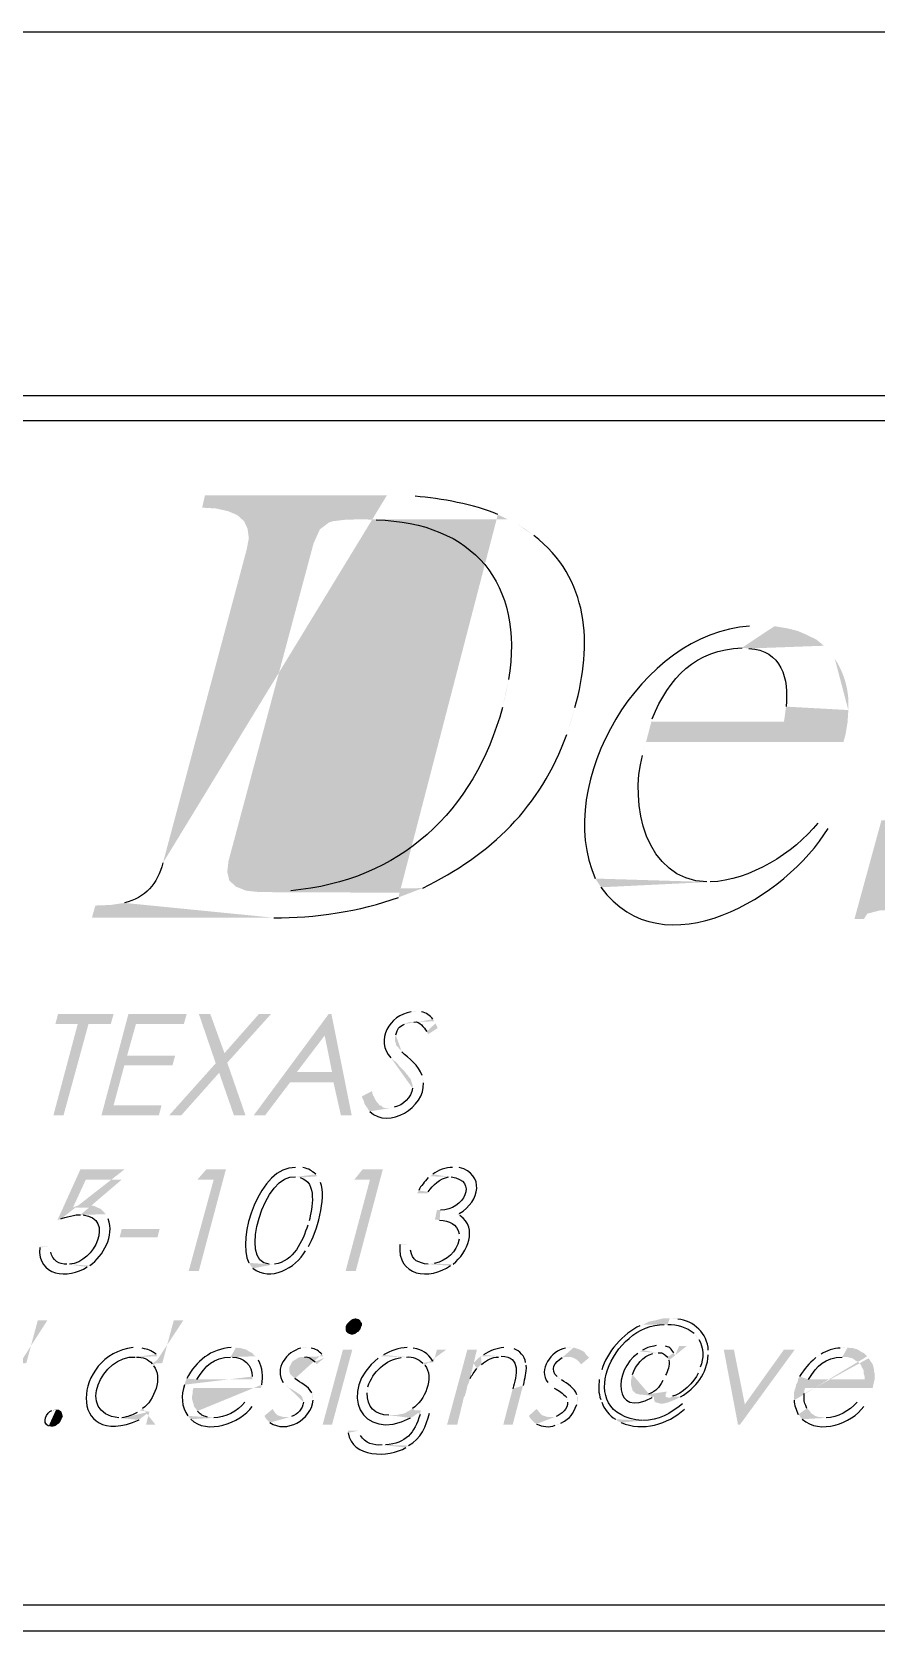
# Model space of a CAD drawing. Header units: inches. Extents: x -167 to 6071, y -6287 to -2731.
# Drawn here: x 1135.6 to 1202.1, y -6287.3 to -6161.3 of the extents above; entities that cross this region are included whole.
import ezdxf

# ---------------------------------------------------------------- set-up
doc = ezdxf.new("R2010")
doc.units = ezdxf.units.IN
doc.header["$LTSCALE"] = 96
doc.header["$MEASUREMENT"] = 0
doc.layers.add('PDF_Geometry', color=7, linetype='Continuous', true_color=0x4a4a4a)
doc.layers.add('PDF_Solid Fills', color=7, linetype='Continuous')

msp = doc.modelspace()

# ---------------------------------------------------------------- hatches: boundary and pattern name
at = {"layer": 'PDF_Solid Fills', "transparency": 33554559}
h = msp.add_hatch(color=256, dxfattribs=at)
h.paths.add_polyline_path([(1163.58, -6197.8), (1149.24, -6197.8), (1149.02, -6198.76), (1150.09, -6198.82), (1151.05, -6199.03), (1151.8, -6199.35), (1152.33, -6199.83), (1152.6, -6200.42), (1152.7, -6201.16), (1152.54, -6202.02), (1145.93, -6226.76)], flags=0)
h.paths.add_polyline_path([(1142.89, -6229.91), (1141.82, -6230.07), (1140.6, -6230.12), (1140.33, -6231.08), (1154.68, -6231.08)], flags=0)
h.paths.add_polyline_path([(1164.49, -6229.48), (1165.45, -6229.11), (1153.72, -6229.06), (1153.56, -6229.06), (1152.49, -6228.95), (1151.69, -6228.63), (1151.16, -6228.15), (1151, -6227.46), (1151.1, -6226.6), (1157.77, -6201.7), (1157.82, -6201.54), (1158.3, -6200.47), (1159, -6199.94), (1159.32, -6199.83), (1160.22, -6199.72), (1161.56, -6199.67), (1173.08, -6199.67), (1172.33, -6199.3)], flags=0)
h.paths.add_polyline_path([(1165.82, -6197.86), (1164.7, -6197.8)], flags=0)
h = msp.add_hatch(color=256, dxfattribs=at)
h.paths.add_polyline_path([(1173.08, -6199.67), (1161.56, -6199.67), (1161.61, -6199.67), (1162.73, -6199.72)], flags=0)
h.paths.add_polyline_path([(1173.18, -6212.31), (1172.97, -6213.38), (1172.7, -6214.5)], flags=0)
h.paths.add_polyline_path([(1156.01, -6228.95), (1154.89, -6229), (1153.72, -6229.06), (1165.45, -6229.11), (1166.41, -6228.74)], flags=0)
h.paths.add_polyline_path([(1177.77, -6216.63), (1178.09, -6215.62), (1178.41, -6214.5)], flags=0)
h.paths.add_polyline_path([(1175.16, -6200.95), (1174.52, -6200.47), (1173.82, -6200.04)], flags=0)
h = msp.add_hatch(color=256, dxfattribs=at)
h.paths.add_polyline_path([(1193.13, -6208.04), (1192.17, -6208.1)], flags=0)
h.paths.add_polyline_path([(1180.01, -6227.99), (1180.44, -6228.63), (1189.08, -6228.26), (1188.81, -6228.26)], flags=0)
h.paths.add_polyline_path([(1183.74, -6218.28), (1184.01, -6217.22), (1199.58, -6217.22), (1199.74, -6216.63), (1199.9, -6215.67), (1184.44, -6215.62), (1184.49, -6215.4)], flags=0)
h.paths.add_polyline_path([(1191.58, -6209.8), (1198.04, -6209.64), (1197.45, -6209.16), (1196.7, -6208.79), (1195.96, -6208.47), (1195.1, -6208.26), (1194.14, -6208.1)], flags=0)
h = msp.add_hatch(color=256, dxfattribs=at)
h.paths.add_polyline_path([(1198.04, -6209.64), (1191.58, -6209.8), (1192.12, -6209.86)], flags=0)
h.paths.add_polyline_path([(1195.05, -6214.44), (1194.89, -6215.62), (1184.44, -6215.62), (1199.9, -6215.67), (1199.96, -6214.71)], flags=0)
h.paths.add_polyline_path([(1199.96, -6214.71, 0.163504), (1198.89, -6210.66)], flags=0)
h.paths.add_polyline_path([(1198.89, -6210.66), (1198.57, -6210.23)], flags=0)
h = msp.add_hatch(color=256, dxfattribs=at)
h.paths.add_polyline_path([(1198.2, -6222.82), (1197.56, -6223.62)], flags=0)
h.paths.add_polyline_path([(1189.08, -6228.26), (1180.44, -6228.63), (1180.44, -6228.68)], flags=0)
h.paths.add_polyline_path([(1198.36, -6224.04), (1198.89, -6223.14)], flags=0)
h = msp.add_hatch(color=256, dxfattribs=at)
h.paths.add_polyline_path([(1203.42, -6223.4), (1202.57, -6223.4), (1200.44, -6231.19), (1201.18, -6231.19), (1201.45, -6230.76), (1202.46, -6230.5), (1207.85, -6230.44), (1207.69, -6230.44)], flags=0)
h.paths.add_polyline_path([(1203.42, -6225.7), (1203.37, -6224.63)], flags=0)
for points in [[(1142.04, -6238.66), (1137.66, -6238.66), (1137.45, -6239.46), (1139.21, -6239.46), (1137.29, -6246.66), (1138.09, -6246.66), (1140.06, -6239.46), (1141.82, -6239.46)], [(1147.8, -6238.66), (1143.21, -6238.66), (1141.08, -6246.66), (1145.61, -6246.66), (1145.82, -6245.86), (1142.04, -6245.86), (1142.89, -6242.71), (1146.68, -6242.71), (1146.89, -6241.96), (1143.1, -6241.96), (1143.8, -6239.46), (1147.58, -6239.46)], [(1149.66, -6238.66), (1148.76, -6238.66), (1150.09, -6242.55), (1150.36, -6243.3), (1151.53, -6246.66), (1152.44, -6246.66), (1151, -6242.5), (1150.78, -6241.75)], [(1159.21, -6238.66), (1159, -6238.66), (1153.08, -6246.66), (1153.98, -6246.66), (1155.96, -6244.04), (1159.37, -6244.04), (1156.49, -6243.24), (1158.68, -6240.36)], [(1159.21, -6238.66), (1158.68, -6240.36), (1159.26, -6243.24), (1156.49, -6243.24), (1159.37, -6244.04), (1159.96, -6246.66), (1160.81, -6246.66)], [(1162.41, -6244.74), (1161.61, -6245.16), (1161.66, -6245.32), (1161.77, -6245.54), (1161.82, -6245.75), (1162.04, -6246.07), (1163.69, -6246.07), (1163.42, -6246.07), (1163.26, -6246.02), (1163.16, -6245.91), (1163, -6245.86), (1162.89, -6245.7), (1162.78, -6245.59), (1162.68, -6245.43), (1162.46, -6245)], [(1150.89, -6250.92), (1149.34, -6250.92), (1148.65, -6251.72), (1149.93, -6251.72), (1147.96, -6258.92), (1148.76, -6258.92)], [(1163.26, -6250.92), (1161.66, -6250.92), (1161.02, -6251.72), (1162.25, -6251.72), (1160.33, -6258.92), (1161.13, -6258.92)], [(1139.85, -6253.75), (1139.37, -6253.75), (1139.1, -6253.8), (1138.84, -6253.91), (1140.86, -6253.96), (1140.65, -6253.86), (1140.49, -6253.8), (1140.28, -6253.75), (1140.06, -6253.75)], [(1161.13, -6262.66), (1161.08, -6262.66), (1160.86, -6262.71), (1160.65, -6262.87), (1160.6, -6262.92), (1160.44, -6263.08), (1160.33, -6263.3), (1160.33, -6263.56), (1160.38, -6263.72), (1160.44, -6263.78), (1160.6, -6263.88), (1160.81, -6263.94), (1160.86, -6263.94), (1161.08, -6263.88), (1161.29, -6263.72), (1161.34, -6263.72), (1161.5, -6263.51), (1161.56, -6263.3), (1161.61, -6263.24), (1161.61, -6263.03), (1161.5, -6262.87), (1161.5, -6262.82), (1161.34, -6262.71)], [(1179.42, -6265.64), (1177.88, -6265.7), (1178.09, -6265.7), (1178.25, -6265.75), (1178.46, -6265.86), (1178.62, -6265.96), (1178.73, -6266.07), (1178.89, -6266.28), (1179.53, -6265.75)], [(1195.74, -6265.11), (1194.89, -6265.11), (1191.8, -6269.43), (1191.26, -6271.03), (1191.42, -6271.03)], [(1154.57, -6269.8), (1153.93, -6270.34), (1153.98, -6270.44), (1154.09, -6270.6), (1155.58, -6270.44), (1155.48, -6270.44), (1155.26, -6270.39), (1154.94, -6270.28), (1154.78, -6270.12), (1154.68, -6269.96)], [(1175.37, -6269.8), (1174.78, -6270.34), (1174.84, -6270.44), (1174.94, -6270.6), (1176.44, -6270.44), (1176.33, -6270.44), (1176.12, -6270.39), (1175.8, -6270.28), (1175.64, -6270.12), (1175.53, -6269.96)], [(1165.4, -6269.91), (1165.18, -6270.02), (1165.02, -6270.12), (1164.81, -6270.18), (1164.54, -6270.23), (1164.33, -6270.28), (1164.12, -6270.28), (1163.85, -6270.34), (1165.66, -6270.39), (1166.09, -6270.07), (1166.25, -6269.91)]]:
    msp.add_hatch(color=256, dxfattribs=at).paths.add_polyline_path(points)
h = msp.add_hatch(color=256, dxfattribs=at)
h.paths.add_polyline_path([(1165.88, -6238.44), (1165.72, -6238.44), (1165.5, -6238.5)], flags=0)
h.paths.add_polyline_path([(1163.9, -6242.12), (1164.06, -6242.28), (1164.28, -6242.44), (1164.49, -6242.66), (1164.54, -6242.76), (1164.86, -6243.08), (1165.02, -6243.24), (1165.13, -6243.4), (1165.24, -6243.51), (1165.34, -6243.67), (1165.45, -6243.78), (1165.5, -6243.94), (1165.56, -6244.1), (1165.61, -6244.31), (1165.61, -6244.52)], flags=0)
h.paths.add_polyline_path([(1164.17, -6246.02), (1163.96, -6246.07), (1162.04, -6246.07), (1162.14, -6246.23), (1162.25, -6246.34)], flags=0)
h.paths.add_polyline_path([(1166.46, -6244.1), (1166.46, -6243.94), (1166.41, -6243.72), (1166.36, -6243.51)], flags=0)
h.paths.add_polyline_path([(1164.76, -6241.64), (1164.65, -6241.48), (1164.54, -6241.38), (1164.49, -6241.32), (1164.33, -6241.16), (1164.28, -6240.95), (1164.22, -6240.79), (1164.22, -6240.52), (1164.28, -6240.31)], flags=0)
h.paths.add_polyline_path([(1164.97, -6239.46), (1165.18, -6239.35), (1165.4, -6239.3), (1165.61, -6239.3), (1167.32, -6239.24), (1167.21, -6239.08)], flags=0)
h.paths.add_polyline_path([(1166.3, -6238.5), (1166.09, -6238.44)], flags=0)
h = msp.add_hatch(color=256, dxfattribs=at)
h.paths.add_polyline_path([(1167.32, -6239.24), (1165.61, -6239.3), (1165.72, -6239.3)], flags=0)
h.paths.add_polyline_path([(1166.73, -6240.04), (1166.84, -6240.26), (1167.58, -6239.78), (1167.53, -6239.62), (1167.42, -6239.4)], flags=0)
h = msp.add_hatch(color=256, dxfattribs=at)
h.paths.add_polyline_path([(1142.89, -6250.92), (1139.42, -6250.92), (1137.61, -6254.92), (1137.88, -6254.82)], flags=0)
h.paths.add_polyline_path([(1139.42, -6254.5), (1141.45, -6254.44), (1141.4, -6254.44), (1141.29, -6254.28), (1141.18, -6254.18), (1141.02, -6254.02), (1140.86, -6253.96), (1138.84, -6253.91), (1139.85, -6251.72), (1142.68, -6251.72)], flags=0)
h = msp.add_hatch(color=256, dxfattribs=at)
h.paths.add_polyline_path([(1156.54, -6250.76), (1156.38, -6250.76)], flags=0)
h.paths.add_polyline_path([(1152.7, -6258.28), (1152.81, -6258.44), (1154.52, -6258.44), (1154.3, -6258.39)], flags=0)
h.paths.add_polyline_path([(1156.38, -6251.51), (1158.09, -6251.46), (1157.98, -6251.3)], flags=0)
h.paths.add_polyline_path([(1156.97, -6250.76), (1156.76, -6250.76)], flags=0)
h = msp.add_hatch(color=256, dxfattribs=at)
h.paths.add_polyline_path([(1168.86, -6250.76), (1168.76, -6250.76)], flags=0)
h.paths.add_polyline_path([(1167.21, -6251.3), (1167, -6251.46), (1168.65, -6251.51)], flags=0)
h.paths.add_polyline_path([(1167.8, -6254.12), (1167.53, -6254.12), (1167.37, -6254.87), (1167.48, -6254.87), (1167.74, -6254.92)], flags=0)
h.paths.add_polyline_path([(1169.29, -6255.99), (1169.29, -6256.42)], flags=0)
h.paths.add_polyline_path([(1167.32, -6258.34), (1167.1, -6258.34), (1166.84, -6258.39), (1168.81, -6258.39)], flags=0)
h.paths.add_polyline_path([(1169.34, -6254.55), (1169.13, -6254.44), (1169.29, -6254.39)], flags=0)
h.paths.add_polyline_path([(1169.29, -6250.76), (1169.08, -6250.76)], flags=0)
h = msp.add_hatch(color=256, dxfattribs=at)
h.paths.add_polyline_path([(1158.09, -6251.46), (1156.38, -6251.51), (1156.54, -6251.51), (1156.76, -6251.56)], flags=0)
h.paths.add_polyline_path([(1157.45, -6254.98), (1157.4, -6255.08), (1157.34, -6255.3)], flags=0)
h.paths.add_polyline_path([(1154.73, -6258.39), (1154.52, -6258.44), (1152.81, -6258.44), (1152.92, -6258.6), (1153.02, -6258.71)], flags=0)
h.paths.add_polyline_path([(1157.18, -6257.32), (1157.29, -6257.16), (1157.4, -6257)], flags=0)
h.paths.add_polyline_path([(1158.36, -6251.94), (1158.25, -6251.78), (1158.2, -6251.62)], flags=0)
h = msp.add_hatch(color=256, dxfattribs=at)
h.paths.add_polyline_path([(1167, -6251.46), (1166.84, -6251.56)], flags=0)
h.paths.add_polyline_path([(1166.09, -6252.58), (1165.98, -6252.79), (1166.78, -6252.79), (1166.84, -6252.68)], flags=0)
h.paths.add_polyline_path([(1168.44, -6251.51), (1168.65, -6251.51)], flags=0)
h = msp.add_hatch(color=256, dxfattribs=at)
h.paths.add_polyline_path([(1141.45, -6254.44), (1139.42, -6254.5), (1139.64, -6254.5)], flags=0)
h.paths.add_polyline_path([(1138.57, -6258.39), (1138.36, -6258.39), (1140.17, -6258.5)], flags=0)
h.paths.add_polyline_path([(1141.61, -6254.82), (1141.56, -6254.6)], flags=0)
h = msp.add_hatch(color=256, dxfattribs=at)
h.paths.add_polyline_path([(1137.08, -6257), (1136.22, -6257), (1136.22, -6257.06)], flags=0)
h.paths.add_polyline_path([(1139.96, -6258.6), (1140.17, -6258.5), (1138.36, -6258.39)], flags=0)
h.paths.add_polyline_path([(1137.08, -6257.43), (1137.08, -6257.22)], flags=0)
h = msp.add_hatch(color=256, dxfattribs=at)
h.paths.add_polyline_path([(1165.4, -6256.79), (1164.6, -6256.79), (1164.6, -6256.84)], flags=0)
h.paths.add_polyline_path([(1168.6, -6258.5), (1168.81, -6258.39), (1166.84, -6258.39)], flags=0)
h.paths.add_polyline_path([(1165.45, -6257.27), (1165.4, -6257.06)], flags=0)
h = msp.add_hatch(color=256, dxfattribs=at)
h.paths.add_polyline_path([(1136.81, -6262.82), (1136.06, -6262.82), (1135.16, -6266.18), (1134.36, -6266.23), (1134.52, -6266.39)], flags=0)
h.paths.add_polyline_path([(1133.61, -6269.75), (1133.4, -6269.91), (1134.14, -6270.02), (1133.88, -6271.03), (1134.62, -6271.03)], flags=0)
h = msp.add_hatch(color=256, dxfattribs=at)
h.paths.add_polyline_path([(1147.53, -6262.82), (1146.78, -6262.82), (1145.88, -6266.18), (1145.08, -6266.23), (1145.18, -6266.39)], flags=0)
h.paths.add_polyline_path([(1144.33, -6269.75), (1144.12, -6269.91), (1144.86, -6270.02), (1144.6, -6271.03), (1145.34, -6271.03)], flags=0)
h = msp.add_hatch(color=256, dxfattribs=at)
h.paths.add_polyline_path([(1183.8, -6263.14), (1183.58, -6263.19), (1183.53, -6263.24)], flags=0)
h.paths.add_polyline_path([(1180.54, -6266.71), (1180.44, -6266.98), (1180.38, -6267.19), (1180.33, -6267.46)], flags=0)
h.paths.add_polyline_path([(1180.44, -6269.06), (1180.44, -6269.11), (1180.54, -6269.27)], flags=0)
h.paths.add_polyline_path([(1181.61, -6270.6), (1181.66, -6270.66), (1181.82, -6270.76), (1183.74, -6270.71), (1183.69, -6270.71)], flags=0)
h.paths.add_polyline_path([(1185.45, -6263.14), (1185.72, -6263.14)], flags=0)
h = msp.add_hatch(color=256, dxfattribs=at)
h.paths.add_polyline_path([(1185.88, -6262.66), (1185.34, -6262.66), (1184.7, -6262.82), (1184.44, -6262.87), (1184.22, -6262.92), (1183.8, -6263.14), (1185.72, -6263.14)], flags=0)
h.paths.add_polyline_path([(1187.8, -6263.83), (1187.9, -6263.99), (1187.96, -6263.99), (1188.17, -6264.31)], flags=0)
h.paths.add_polyline_path([(1188.28, -6266.5), (1188.22, -6266.76), (1188.12, -6266.98)], flags=0)
h.paths.add_polyline_path([(1186.09, -6268.79), (1185.93, -6268.9), (1185.77, -6268.9), (1186.52, -6268.95), (1186.73, -6268.84)], flags=0)
h.paths.add_polyline_path([(1188.92, -6265.54), (1188.92, -6265.16)], flags=0)
h.paths.add_polyline_path([(1186.52, -6262.71), (1186.3, -6262.66), (1186.09, -6262.66)], flags=0)
h = msp.add_hatch(color=256, dxfattribs=at)
h.paths.add_polyline_path([(1143.85, -6264.95), (1143.58, -6264.95)], flags=0)
h.paths.add_polyline_path([(1144.06, -6270.66), (1144.22, -6270.5), (1142.46, -6270.5)], flags=0)
h.paths.add_polyline_path([(1143.74, -6265.7), (1145.5, -6265.64), (1145.4, -6265.48)], flags=0)
h.paths.add_polyline_path([(1144.28, -6265), (1144.06, -6264.95)], flags=0)
h = msp.add_hatch(color=256, dxfattribs=at)
h.paths.add_polyline_path([(1145.5, -6265.64), (1143.74, -6265.7), (1143.85, -6265.7)], flags=0)
h.paths.add_polyline_path([(1145.08, -6266.23), (1145.88, -6266.18), (1145.82, -6266.12), (1145.77, -6265.96), (1145.66, -6265.8)], flags=0)
h = msp.add_hatch(color=256, dxfattribs=at)
h.paths.add_polyline_path([(1153.24, -6265.64), (1151.26, -6265.7), (1151.42, -6265.7)], flags=0)
h.paths.add_polyline_path([(1152.97, -6267.24), (1152.97, -6267.46), (1148.6, -6267.46), (1147.69, -6267.67), (1147.64, -6267.88)], flags=0)
h.paths.add_polyline_path([(1147.9, -6270.34), (1148.01, -6270.5), (1149.93, -6270.5), (1149.66, -6270.44), (1149.45, -6270.44)], flags=0)
h.paths.add_polyline_path([(1148.65, -6269.96), (1148.54, -6269.8), (1148.49, -6269.75), (1148.38, -6269.59), (1148.33, -6269.38), (1148.28, -6269.22), (1148.22, -6269), (1148.22, -6268.79), (1148.28, -6268.58), (1148.28, -6268.36), (1148.33, -6268.15), (1153.66, -6268.15), (1153.72, -6267.88)], flags=0)
h.paths.add_polyline_path([(1153.45, -6265.96), (1153.34, -6265.8)], flags=0)
h = msp.add_hatch(color=256, dxfattribs=at)
h.paths.add_polyline_path([(1151.42, -6264.95), (1151.32, -6264.95)], flags=0)
h.paths.add_polyline_path([(1147.8, -6267.4), (1147.69, -6267.67), (1148.6, -6267.46)], flags=0)
h.paths.add_polyline_path([(1151.26, -6265.7), (1153.24, -6265.64), (1153.08, -6265.54), (1152.97, -6265.38), (1152.81, -6265.32), (1152.49, -6265.11), (1152.06, -6265), (1151.9, -6265), (1151.69, -6264.95)], flags=0)
h = msp.add_hatch(color=256, dxfattribs=at)
h.paths.add_polyline_path([(1157.24, -6264.95), (1157.02, -6264.95), (1156.81, -6265)], flags=0)
h.paths.add_polyline_path([(1155.42, -6267.72), (1155.58, -6267.88), (1155.74, -6267.99), (1155.9, -6268.15), (1156.12, -6268.26), (1156.17, -6268.31), (1156.38, -6268.42), (1156.6, -6268.58), (1156.76, -6268.68), (1156.86, -6268.79), (1156.92, -6268.9), (1156.97, -6269.06), (1157.02, -6269.27)], flags=0)
h.paths.add_polyline_path([(1156.06, -6270.39), (1155.85, -6270.44), (1155.58, -6270.44), (1154.09, -6270.6), (1154.2, -6270.71), (1154.36, -6270.87)], flags=0)
h.paths.add_polyline_path([(1157.77, -6269.11), (1157.77, -6268.9), (1157.72, -6268.68), (1157.66, -6268.52)], flags=0)
h.paths.add_polyline_path([(1156.33, -6267.4), (1155.96, -6267.03), (1155.9, -6266.87), (1155.9, -6266.5), (1156.12, -6266.07), (1156.33, -6265.91), (1156.38, -6265.91), (1156.6, -6265.75), (1156.81, -6265.7), (1157.02, -6265.7), (1158.57, -6265.64), (1158.46, -6265.48)], flags=0)
h.paths.add_polyline_path([(1157.61, -6265), (1157.45, -6264.95)], flags=0)
h = msp.add_hatch(color=256, dxfattribs=at)
h.paths.add_polyline_path([(1158.57, -6265.64), (1157.02, -6265.7), (1157.08, -6265.7)], flags=0)
h.paths.add_polyline_path([(1157.93, -6266.07), (1158.04, -6266.28), (1158.68, -6265.75)], flags=0)
h = msp.add_hatch(color=256, dxfattribs=at)
h.paths.add_polyline_path([(1163.1, -6265.64), (1162.89, -6265.8)], flags=0)
h.paths.add_polyline_path([(1165.45, -6270.5), (1165.66, -6270.39), (1163.85, -6270.34), (1163.74, -6270.28)], flags=0)
h.paths.add_polyline_path([(1162.04, -6268.52), (1162.04, -6268.31), (1162.09, -6268.04)], flags=0)
h.paths.add_polyline_path([(1164.7, -6265.75), (1164.92, -6265.7), (1165.13, -6265.7)], flags=0)
h = msp.add_hatch(color=256, dxfattribs=at)
h.paths.add_polyline_path([(1165.24, -6264.95), (1165.18, -6264.95)], flags=0)
h.paths.add_polyline_path([(1163.32, -6265.54), (1163.1, -6265.64), (1165.13, -6265.7)], flags=0)
h.paths.add_polyline_path([(1166.41, -6266.18), (1167.26, -6266.12), (1167.21, -6266.02)], flags=0)
h.paths.add_polyline_path([(1165.66, -6265), (1165.45, -6264.95)], flags=0)
h = msp.add_hatch(color=256, dxfattribs=at)
h.paths.add_polyline_path([(1168.28, -6265.11), (1167.53, -6265.11), (1167.26, -6266.12), (1166.41, -6266.18), (1166.57, -6266.34)], flags=0)
h.paths.add_polyline_path([(1165.61, -6269.75), (1165.4, -6269.91), (1166.25, -6269.91), (1166.2, -6270.23)], flags=0)
h.paths.add_polyline_path([(1163.48, -6272.63), (1163.21, -6272.63), (1165.29, -6272.68)], flags=0)
h.paths.add_polyline_path([(1166.94, -6270.12), (1167.05, -6269.8)], flags=0)
h = msp.add_hatch(color=256, dxfattribs=at)
h.paths.add_polyline_path([(1170.68, -6265.11), (1169.93, -6265.11), (1168.33, -6271.03), (1169.13, -6271.03), (1169.66, -6268.84), (1169.72, -6268.79), (1169.82, -6268.47), (1169.88, -6268.2), (1169.93, -6267.94), (1170.04, -6267.72), (1170.09, -6267.56), (1170.14, -6267.4)], flags=0)
h.paths.add_polyline_path([(1170.68, -6266.6), (1170.84, -6266.44), (1171.05, -6266.28), (1170.41, -6266.18)], flags=0)
h = msp.add_hatch(color=256, dxfattribs=at)
h.paths.add_polyline_path([(1171, -6265.64), (1170.78, -6265.8), (1170.41, -6266.18), (1171.05, -6266.28)], flags=0)
h.paths.add_polyline_path([(1172.38, -6265.7), (1172.6, -6265.64)], flags=0)
h = msp.add_hatch(color=256, dxfattribs=at)
h.paths.add_polyline_path([(1172.97, -6264.95), (1172.81, -6264.95)], flags=0)
h.paths.add_polyline_path([(1171.21, -6265.54), (1171, -6265.64), (1172.6, -6265.64)], flags=0)
h.paths.add_polyline_path([(1173.5, -6268.2), (1172.76, -6271.03), (1173.5, -6271.03), (1174.3, -6267.99), (1174.36, -6267.94)], flags=0)
h.paths.add_polyline_path([(1174.57, -6266.34), (1174.57, -6266.23), (1174.52, -6266.12)], flags=0)
h.paths.add_polyline_path([(1173.61, -6265.06), (1173.18, -6264.95)], flags=0)
h = msp.add_hatch(color=256, dxfattribs=at)
h.paths.add_polyline_path([(1178.09, -6264.95), (1177.88, -6264.95), (1177.66, -6265)], flags=0)
h.paths.add_polyline_path([(1176.28, -6267.72), (1176.44, -6267.88), (1176.6, -6267.99), (1176.76, -6268.15)], flags=0)
h.paths.add_polyline_path([(1177.77, -6268.9), (1177.82, -6269.06), (1177.82, -6269.27)], flags=0)
h.paths.add_polyline_path([(1176.92, -6270.39), (1176.7, -6270.44), (1176.44, -6270.44), (1174.94, -6270.6), (1175.21, -6270.87), (1175.37, -6270.98)], flags=0)
h.paths.add_polyline_path([(1176.86, -6271.08), (1177.08, -6271.03), (1177.29, -6270.92)], flags=0)
h.paths.add_polyline_path([(1178.57, -6269.43), (1178.57, -6269.32), (1178.62, -6269.11), (1178.62, -6268.9), (1178.57, -6268.68)], flags=0)
h.paths.add_polyline_path([(1177.34, -6267.51), (1177.13, -6267.4), (1177.02, -6267.24)], flags=0)
h.paths.add_polyline_path([(1177.4, -6265.75), (1177.61, -6265.7), (1177.88, -6265.7), (1179.42, -6265.64), (1179.26, -6265.48), (1179.16, -6265.32), (1179, -6265.22), (1178.78, -6265.11), (1178.3, -6264.95)], flags=0)
h = msp.add_hatch(color=256, dxfattribs=at)
h.paths.add_polyline_path([(1183.53, -6265.27), (1183.37, -6265.43)], flags=0)
h.paths.add_polyline_path([(1184.49, -6268.9), (1184.7, -6268.79), (1183.8, -6268.68), (1183.58, -6268.68), (1183.42, -6268.63), (1183.21, -6268.58), (1183.1, -6268.47), (1182.94, -6268.31), (1182.94, -6268.26), (1182.89, -6268.1), (1182.84, -6267.94), (1182.84, -6267.51), (1182.89, -6267.24), (1182.94, -6267.08)], flags=0)
h.paths.add_polyline_path([(1184.54, -6265.43), (1184.76, -6265.38), (1184.97, -6265.38)], flags=0)
h = msp.add_hatch(color=256, dxfattribs=at)
h.paths.add_polyline_path([(1185.08, -6264.79), (1184.81, -6264.79)], flags=0)
h.paths.add_polyline_path([(1183.74, -6265.16), (1183.53, -6265.27), (1184.97, -6265.38)], flags=0)
h.paths.add_polyline_path([(1185.72, -6265.7), (1186.3, -6265.59), (1186.2, -6265.38)], flags=0)
h.paths.add_polyline_path([(1185.56, -6264.84), (1185.34, -6264.79)], flags=0)
h = msp.add_hatch(color=256, dxfattribs=at)
h.paths.add_polyline_path([(1187.21, -6264.84), (1186.62, -6264.84), (1186.3, -6265.59), (1185.72, -6265.7), (1185.72, -6265.8), (1185.82, -6265.96)], flags=0)
h.paths.add_polyline_path([(1185.56, -6267.14), (1185.34, -6267.56)], flags=0)
h.paths.add_polyline_path([(1184.22, -6268.63), (1184.01, -6268.68), (1183.8, -6268.68), (1184.7, -6268.79), (1184.65, -6268.84), (1184.65, -6269.06), (1184.7, -6269.22), (1184.76, -6269.27), (1185.18, -6269.38), (1185.34, -6269.38), (1185.77, -6269.27), (1186.3, -6269.06), (1186.52, -6268.95), (1185.77, -6268.9), (1185.56, -6268.84), (1185.56, -6268.63), (1185.66, -6268.42)], flags=0)
h = msp.add_hatch(color=256, dxfattribs=at)
h.paths.add_polyline_path([(1201.45, -6265.64), (1199.48, -6265.7), (1199.85, -6265.7), (1200.28, -6265.8), (1200.44, -6265.91), (1200.49, -6265.96), (1200.7, -6266.07), (1200.97, -6266.34), (1201.02, -6266.5), (1201.13, -6266.66), (1201.18, -6266.82), (1201.18, -6267.03), (1201.24, -6267.24), (1201.24, -6267.46), (1196.81, -6267.46), (1195.96, -6267.67), (1195.85, -6267.88), (1195.8, -6268.1), (1195.74, -6268.26), (1195.69, -6268.47), (1195.69, -6269.11)], flags=0)
h.paths.add_polyline_path([(1196.01, -6270.23), (1196.12, -6270.34), (1196.22, -6270.5), (1198.2, -6270.5), (1198.14, -6270.5), (1197.93, -6270.44), (1197.72, -6270.44), (1197.5, -6270.39), (1197.34, -6270.34), (1197.02, -6270.12), (1196.92, -6269.96), (1196.76, -6269.8), (1196.7, -6269.75)], flags=0)
h.paths.add_polyline_path([(1196.49, -6268.58), (1196.49, -6268.36), (1196.54, -6268.15), (1201.88, -6268.15), (1201.93, -6267.88), (1201.98, -6267.67), (1202.04, -6267.46), (1202.04, -6267.03), (1201.98, -6266.82), (1201.98, -6266.66), (1201.93, -6266.44), (1201.88, -6266.28), (1201.56, -6265.8)], flags=0)
h = msp.add_hatch(color=256, dxfattribs=at)
h.paths.add_polyline_path([(1199.69, -6264.95), (1199.53, -6264.95), (1199.32, -6265)], flags=0)
h.paths.add_polyline_path([(1197.82, -6265.48), (1197.61, -6265.59), (1197.4, -6265.75)], flags=0)
h.paths.add_polyline_path([(1196.12, -6267.24), (1196.01, -6267.4), (1195.96, -6267.67), (1196.81, -6267.46)], flags=0)
h.paths.add_polyline_path([(1199.48, -6265.7), (1201.45, -6265.64), (1201.18, -6265.38), (1201.02, -6265.32), (1200.7, -6265.11), (1200.54, -6265.06), (1200.33, -6265), (1200.12, -6265), (1199.9, -6264.95)], flags=0)
h = msp.add_hatch(color=256, dxfattribs=at)
h.paths.add_polyline_path([(1152.54, -6269.06), (1152.38, -6269.27)], flags=0)
h.paths.add_polyline_path([(1149.93, -6270.5), (1148.01, -6270.5), (1148.12, -6270.6)], flags=0)
h.paths.add_polyline_path([(1152.97, -6269.59), (1153.13, -6269.43)], flags=0)
h = msp.add_hatch(color=256, dxfattribs=at)
h.paths.add_polyline_path([(1187.48, -6269.38), (1186.89, -6269.38)], flags=0)
h.paths.add_polyline_path([(1183.74, -6270.71), (1181.82, -6270.76), (1182.04, -6270.87)], flags=0)
h.paths.add_polyline_path([(1187.05, -6269.8), (1187.26, -6269.59)], flags=0)
h = msp.add_hatch(color=256, dxfattribs=at)
h.paths.add_polyline_path([(1200.81, -6269.06), (1200.65, -6269.27)], flags=0)
h.paths.add_polyline_path([(1198.2, -6270.5), (1196.22, -6270.5), (1196.33, -6270.6)], flags=0)
h.paths.add_polyline_path([(1201.18, -6269.59), (1201.34, -6269.43)], flags=0)
h = msp.add_hatch(color=256, dxfattribs=at)
h.paths.add_polyline_path([(1137.5, -6269.86), (1137.72, -6269.86), (1137.88, -6269.96), (1137.93, -6270.02), (1137.98, -6270.18), (1138.04, -6270.39), (1137.98, -6270.5), (1137.88, -6270.71), (1137.77, -6270.92), (1137.66, -6270.98), (1137.45, -6271.14), (1137.24, -6271.19), (1137.13, -6271.19), (1136.92, -6271.14)], flags=0)
h.paths.add_polyline_path([(1137.18, -6269.91), (1137.4, -6269.86), (1137.5, -6269.86)], flags=0)
h = msp.add_hatch(color=256, dxfattribs=at)
h.paths.add_polyline_path([(1144.12, -6269.91), (1143.9, -6270.07)], flags=0)
h.paths.add_polyline_path([(1142.68, -6270.5), (1142.46, -6270.5), (1144.22, -6270.5), (1144.44, -6270.34), (1144.86, -6270.02)], flags=0)
h = msp.add_hatch(color=256, dxfattribs=at)
h.paths.add_polyline_path([(1161.34, -6271.51), (1160.49, -6271.51), (1160.54, -6271.67)], flags=0)
h.paths.add_polyline_path([(1165.08, -6272.84), (1165.29, -6272.68), (1163.21, -6272.63)], flags=0)
h.paths.add_polyline_path([(1161.5, -6271.88), (1161.4, -6271.67)], flags=0)

# ---------------------------------------------------------------- linework, layer by layer
at = {"layer": 'PDF_Geometry'}
msp.add_lwpolyline([(-112.1, -6161.27), (1695.9, -6161.27)], dxfattribs=at)
at = {"layer": 'PDF_Geometry', "color": 7}
for points in [[(774.04, -6189.91), (1748.7, -6189.91), (1748.7, -6287.3), (774.04, -6287.3)], [(776.06, -6285.27), (776.06, -6191.88), (1746.73, -6191.88), (1746.73, -6285.27)]]:
    msp.add_lwpolyline(points, close=True, dxfattribs=at)
for points in [[(1172.33, -6199.3), (1170.47, -6198.49), (1167.84, -6198.04), (1165.82, -6197.86)], [(1162.73, -6199.72), (1170.39, -6199.92), (1174.42, -6204.73), (1173.18, -6212.31)], [(1178.41, -6214.5), (1179.81, -6209.51), (1179.54, -6204.33), (1175.16, -6200.95)], [(1192.17, -6208.1), (1183.59, -6208.64), (1176.69, -6220.49), (1180.01, -6227.99)], [(1184.49, -6215.4), (1185.83, -6212.13), (1187.9, -6209.97), (1191.58, -6209.8)], [(1192.12, -6209.86), (1194.69, -6209.97), (1195.29, -6212.26), (1195.05, -6214.44)], [(1172.7, -6214.5), (1170.44, -6222.74), (1164.66, -6228.17), (1156.01, -6228.95)], [(1166.41, -6228.74), (1171.82, -6226.1), (1175.67, -6222.38), (1177.77, -6216.63)], [(1188.81, -6228.26), (1183.96, -6228.12), (1182.69, -6222.07), (1183.74, -6218.28)], [(1180.44, -6228.68), (1185.35, -6235.32), (1195.11, -6229.44), (1198.36, -6224.04)], [(1197.56, -6223.62), (1195.65, -6225.97), (1192.17, -6228.16), (1189.08, -6228.26)], [(1145.93, -6226.76), (1145.51, -6228.4), (1144.54, -6229.5), (1142.89, -6229.91)], [(1154.68, -6231.08), (1157.83, -6231.12), (1161.52, -6230.57), (1164.49, -6229.48)], [(1165.5, -6238.5), (1163.8, -6238.74), (1162.62, -6240.74), (1163.9, -6242.12)], [(1164.28, -6240.31), (1164.48, -6239.82), (1164.46, -6239.67), (1164.97, -6239.46)], [(1165.72, -6239.3), (1166.21, -6239.21), (1166.48, -6239.72), (1166.73, -6240.04)], [(1167.21, -6239.08), (1167, -6238.77), (1166.67, -6238.56), (1166.3, -6238.5)], [(1166.36, -6243.51), (1166.07, -6242.7), (1165.34, -6242.2), (1164.76, -6241.64)], [(1162.25, -6246.34), (1163.72, -6247.8), (1166.61, -6246), (1166.46, -6244.1)], [(1165.61, -6244.52), (1165.49, -6245.24), (1164.87, -6245.85), (1164.17, -6246.02)], [(1156.38, -6250.76), (1153.58, -6250.64), (1151.7, -6256.33), (1152.7, -6258.28)], [(1157.98, -6251.3), (1157.57, -6250.99), (1157.54, -6250.89), (1156.97, -6250.76)], [(1168.76, -6250.76), (1168.25, -6250.76), (1167.6, -6250.96), (1167.21, -6251.3)], [(1169.29, -6254.39), (1170.95, -6253.43), (1171.3, -6251.3), (1169.29, -6250.76)], [(1154.3, -6258.39), (1151.81, -6258.27), (1153.98, -6251.09), (1156.38, -6251.51)], [(1156.76, -6251.56), (1158.12, -6251.94), (1157.69, -6253.99), (1157.45, -6254.98)], [(1157.4, -6257), (1158.04, -6255.92), (1158.84, -6253.17), (1158.36, -6251.94)], [(1166.84, -6251.56), (1166.59, -6251.9), (1166.25, -6252.18), (1166.09, -6252.58)], [(1166.84, -6252.68), (1167.22, -6252.14), (1167.76, -6251.62), (1168.44, -6251.51)], [(1168.65, -6251.51), (1170.81, -6251.77), (1169.67, -6254.13), (1167.8, -6254.12)], [(1137.88, -6254.82), (1138.2, -6254.69), (1139.08, -6254.44), (1139.42, -6254.5)], [(1139.64, -6254.5), (1142.12, -6254.78), (1140.55, -6258.24), (1138.57, -6258.39)], [(1168.81, -6258.39), (1169.93, -6257.43), (1170.8, -6255.59), (1169.34, -6254.55)], [(1140.17, -6258.5), (1141.23, -6257.69), (1142.12, -6256.16), (1141.61, -6254.82)], [(1157.34, -6255.3), (1156.93, -6256.59), (1156.24, -6258.16), (1154.73, -6258.39)], [(1167.74, -6254.92), (1168.48, -6254.95), (1169.12, -6255.22), (1169.29, -6255.99)], [(1136.22, -6257.06), (1136.01, -6259.33), (1138.47, -6259.59), (1139.96, -6258.6)], [(1164.6, -6256.84), (1164.39, -6259.36), (1166.94, -6259.67), (1168.6, -6258.5)], [(1169.29, -6256.42), (1169.05, -6257.47), (1168.36, -6258.08), (1167.32, -6258.34)], [(1138.36, -6258.39), (1137.74, -6258.42), (1137.19, -6258.07), (1137.08, -6257.43)], [(1153.02, -6258.71), (1154.39, -6259.78), (1156.39, -6258.72), (1157.18, -6257.32)], [(1166.84, -6258.39), (1166.05, -6258.28), (1165.59, -6258.12), (1165.45, -6257.27)], [(1183.69, -6270.71), (1178.18, -6270.22), (1181.37, -6263.08), (1185.45, -6263.14)], [(1183.53, -6263.24), (1182.26, -6263.8), (1180.87, -6265.36), (1180.54, -6266.71)], [(1185.72, -6263.14), (1186.47, -6263.1), (1187.21, -6263.36), (1187.8, -6263.83)], [(1188.92, -6265.16), (1188.88, -6263.87), (1187.76, -6262.82), (1186.52, -6262.71)], [(1188.17, -6264.31), (1188.56, -6264.95), (1188.59, -6265.82), (1188.28, -6266.5)], [(1143.58, -6264.95), (1138.8, -6265.52), (1138.33, -6273.15), (1144.06, -6270.66)], [(1142.46, -6270.5), (1138.98, -6270.11), (1141.14, -6265.54), (1143.74, -6265.7)], [(1143.85, -6265.7), (1144.3, -6265.69), (1144.79, -6265.88), (1145.08, -6266.23)], [(1145.4, -6265.48), (1144.92, -6265.14), (1144.83, -6265.13), (1144.28, -6265)], [(1151.32, -6264.95), (1149.71, -6265.06), (1148.53, -6266.01), (1147.8, -6267.4)], [(1148.6, -6267.46), (1149.32, -6266.35), (1149.88, -6265.76), (1151.26, -6265.7)], [(1151.42, -6265.7), (1152.25, -6265.69), (1153.01, -6266.36), (1152.97, -6267.24)], [(1153.72, -6267.88), (1153.84, -6267.26), (1153.8, -6266.51), (1153.45, -6265.96)], [(1156.81, -6265), (1155.68, -6265.26), (1154.66, -6266.64), (1155.42, -6267.72)], [(1157.08, -6265.7), (1157.46, -6265.65), (1157.63, -6265.9), (1157.93, -6266.07)], [(1158.46, -6265.48), (1158.24, -6265.24), (1157.94, -6265.05), (1157.61, -6265)], [(1162.89, -6265.8), (1159.66, -6268.33), (1161.52, -6272.52), (1165.45, -6270.5)], [(1162.09, -6268.04), (1162.47, -6266.88), (1163.48, -6265.91), (1164.7, -6265.75)], [(1165.18, -6264.95), (1164.54, -6264.97), (1163.86, -6265.2), (1163.32, -6265.54)], [(1165.13, -6265.7), (1165.66, -6265.66), (1166.02, -6265.84), (1166.41, -6266.18)], [(1167.21, -6266.02), (1166.75, -6265.37), (1166.45, -6265.15), (1165.66, -6265)], [(1171.05, -6266.28), (1171.43, -6265.99), (1171.89, -6265.67), (1172.38, -6265.7)], [(1172.81, -6264.95), (1172.24, -6265.02), (1171.67, -6265.19), (1171.21, -6265.54)], [(1172.6, -6265.64), (1174.18, -6265.64), (1173.82, -6267.2), (1173.5, -6268.2)], [(1174.52, -6266.12), (1174.47, -6265.65), (1174.03, -6265.19), (1173.61, -6265.06)], [(1177.66, -6265), (1176.53, -6265.23), (1175.47, -6266.68), (1176.28, -6267.72)], [(1177.02, -6267.24), (1176.4, -6266.75), (1176.81, -6266.06), (1177.4, -6265.75)], [(1183.37, -6265.43), (1181.43, -6266.69), (1181.42, -6270.6), (1184.49, -6268.9)], [(1182.94, -6267.08), (1183.19, -6266.34), (1183.77, -6265.64), (1184.54, -6265.43)], [(1184.81, -6264.79), (1184.3, -6264.92), (1184.22, -6264.89), (1183.74, -6265.16)], [(1184.97, -6265.38), (1185.41, -6265.31), (1185.41, -6265.52), (1185.72, -6265.7)], [(1186.2, -6265.38), (1185.96, -6265.01), (1185.98, -6264.98), (1185.56, -6264.84)], [(1185.82, -6265.96), (1185.87, -6266.38), (1185.74, -6266.77), (1185.56, -6267.14)], [(1186.73, -6268.84), (1187.96, -6268.12), (1188.82, -6267), (1188.92, -6265.54)], [(1197.4, -6265.75), (1196.78, -6266.27), (1196.55, -6266.57), (1196.12, -6267.24)], [(1196.81, -6267.46), (1197.55, -6266.34), (1198.08, -6265.77), (1199.48, -6265.7)], [(1199.32, -6265), (1198.84, -6264.98), (1198.21, -6265.2), (1197.82, -6265.48)], [(1145.18, -6266.39), (1145.97, -6267.28), (1145.22, -6269.17), (1144.33, -6269.75)], [(1166.57, -6266.34), (1167.37, -6267.29), (1166.54, -6269.19), (1165.61, -6269.75)], [(1170.14, -6267.4), (1170.3, -6267.12), (1170.48, -6266.87), (1170.68, -6266.6)], [(1174.36, -6267.94), (1174.47, -6267.28), (1174.61, -6267.01), (1174.57, -6266.34)], [(1188.12, -6266.98), (1187.85, -6267.65), (1186.79, -6268.67), (1186.09, -6268.79)], [(1147.64, -6267.88), (1147.34, -6268.69), (1147.37, -6269.67), (1147.9, -6270.34)], [(1157.66, -6268.52), (1157.4, -6267.98), (1156.79, -6267.75), (1156.33, -6267.4)], [(1163.74, -6270.28), (1162.65, -6270.27), (1161.97, -6269.65), (1162.04, -6268.52)], [(1176.76, -6268.15), (1177.24, -6268.41), (1177.39, -6268.48), (1177.77, -6268.9)], [(1178.57, -6268.68), (1178.39, -6268.11), (1177.81, -6267.83), (1177.34, -6267.51)], [(1180.33, -6267.46), (1180.26, -6267.99), (1180.25, -6268.54), (1180.44, -6269.06)], [(1185.34, -6267.56), (1184.96, -6268.21), (1184.9, -6268.3), (1184.22, -6268.63)], [(1148.12, -6270.6), (1149.38, -6271.85), (1152.01, -6270.95), (1152.97, -6269.59)], [(1152.38, -6269.27), (1151.84, -6269.98), (1150.82, -6270.48), (1149.93, -6270.5)], [(1154.36, -6270.87), (1155.67, -6271.75), (1157.6, -6270.66), (1157.77, -6269.11)], [(1157.02, -6269.27), (1156.89, -6269.83), (1156.61, -6270.18), (1156.06, -6270.39)], [(1177.82, -6269.27), (1177.88, -6269.77), (1177.35, -6270.22), (1176.92, -6270.39)], [(1177.29, -6270.92), (1178.18, -6270.41), (1178.13, -6270.31), (1178.57, -6269.43)], [(1180.54, -6269.27), (1180.66, -6269.79), (1181.14, -6270.33), (1181.61, -6270.6)], [(1182.04, -6270.87), (1183.79, -6271.58), (1185.69, -6271.03), (1187.05, -6269.8)], [(1186.89, -6269.38), (1185.88, -6270.18), (1185.07, -6270.7), (1183.74, -6270.71)], [(1195.69, -6269.11), (1195.67, -6269.51), (1195.88, -6269.87), (1196.01, -6270.23)], [(1196.33, -6270.6), (1197.72, -6271.84), (1200.21, -6270.97), (1201.18, -6269.59)], [(1196.7, -6269.75), (1196.4, -6269), (1196.5, -6269.41), (1196.49, -6268.58)], [(1200.65, -6269.27), (1200.03, -6269.96), (1199.13, -6270.46), (1198.2, -6270.5)], [(1136.92, -6271.14), (1136.34, -6270.88), (1136.75, -6270.06), (1137.18, -6269.91)], [(1143.9, -6270.07), (1143.43, -6270.33), (1143.19, -6270.37), (1142.68, -6270.5)], [(1149.45, -6270.44), (1148.99, -6270.29), (1148.99, -6270.33), (1148.65, -6269.96)], [(1166.2, -6270.23), (1165.74, -6271.72), (1165.1, -6272.49), (1163.48, -6272.63)], [(1165.29, -6272.68), (1166.25, -6272.19), (1166.7, -6271.11), (1166.94, -6270.12)], [(1175.37, -6270.98), (1175.88, -6271.21), (1176.32, -6271.27), (1176.86, -6271.08)], [(1160.54, -6271.67), (1160.81, -6273.69), (1163.73, -6273.62), (1165.08, -6272.84)], [(1163.21, -6272.63), (1162.55, -6272.7), (1161.86, -6272.48), (1161.5, -6271.88)]]:
    msp.add_open_spline(points, degree=3, dxfattribs=at)
at = {"layer": 'PDF_Solid Fills', "transparency": 33554559}
for points in [[(1154.46, -6238.66), (1153.5, -6238.66), (1151, -6242.5), (1150.78, -6241.75)], [(1150.09, -6242.55), (1146.41, -6246.66), (1150.36, -6243.3), (1147.37, -6246.66)], [(1142.68, -6255.62), (1145.66, -6255.62), (1142.52, -6256.26), (1145.5, -6256.26)], [(1160.86, -6265.11), (1160.12, -6265.11), (1159.26, -6271.03), (1158.52, -6271.03)], [(1190.94, -6265.11), (1190.14, -6265.11), (1191.8, -6269.43), (1191.26, -6271.03)]]:
    msp.add_solid(points, dxfattribs=at)

doc.saveas('drawing.dxf')
